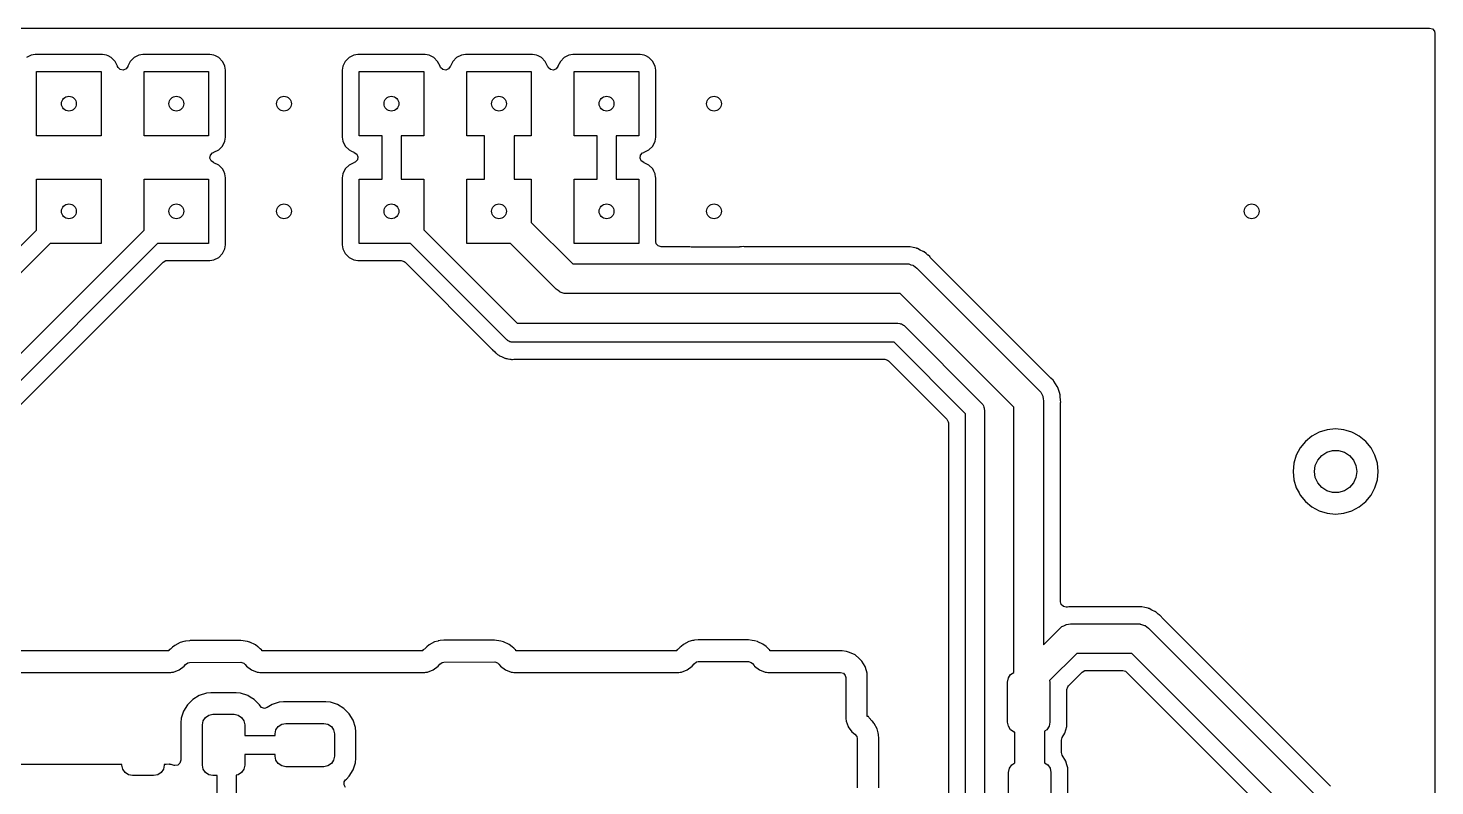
# Model space of a CAD drawing. Extents: x 0.23 to 2.97, y 0.23 to 2.17.
# Drawn here: x 1.662 to 2.97, y 1.466 to 2.17 of the extents above; entities that cross this region are included whole.
import ezdxf

# ---------------------------------------------------------------- set-up
doc = ezdxf.new("R2010")
doc.units = 0
doc.header["$MEASUREMENT"] = 0
doc.layers.add('BLACK', color=7, linetype='CONTINUOUS')

msp = doc.modelspace()

# ---------------------------------------------------------------- linework, layer by layer
at = {"layer": 'BLACK', "linetype": 'CONTINUOUS'}
for p, q in [((0.234665, 2.1703), (2.96533, 2.1703)), ((2.96533, 2.1703), (2.96802, 2.16951)), ((2.96802, 2.16951), (2.96985, 2.1674)), ((2.96985, 2.1674), (2.9703, 2.16533)), ((2.9703, 2.16533), (2.9703, 0.598656)), ((1.66876, 2.14577), (1.66507, 2.14518)), ((1.73124, 2.14577), (1.66876, 2.14577)), ((1.73493, 2.14518), (1.73124, 2.14577)), ((1.73124, 2.14577), (1.73124, 2.14577)), ((1.76876, 2.14577), (1.76507, 2.14518)), ((1.83124, 2.14577), (1.76876, 2.14577)), ((1.83493, 2.14518), (1.83124, 2.14577)), ((1.83124, 2.14577), (1.83124, 2.14577)), ((1.96876, 2.14577), (1.96507, 2.14518)), ((2.03124, 2.14577), (1.96876, 2.14577)), ((2.03493, 2.14518), (2.03124, 2.14577)), ((2.03124, 2.14577), (2.03124, 2.14577)), ((2.06876, 2.14577), (2.06507, 2.14518)), ((2.13124, 2.14577), (2.06876, 2.14577)), ((2.13493, 2.14518), (2.13124, 2.14577)), ((2.13124, 2.14577), (2.13124, 2.14577)), ((2.16876, 2.14577), (2.16507, 2.14518)), ((2.23124, 2.14577), (2.16876, 2.14577)), ((2.23493, 2.14518), (2.23124, 2.14577)), ((2.23124, 2.14577), (2.23124, 2.14577)), ((1.66507, 2.14518), (1.66062, 2.14292)), ((1.7364, 2.14444), (1.73493, 2.14518)), ((1.73938, 2.14292), (1.7364, 2.14444)), ((1.74292, 2.13938), (1.73938, 2.14292)), ((1.74518, 2.13493), (1.74292, 2.13938)), ((1.74528, 2.13463), (1.74518, 2.13493)), ((1.74575, 2.1336), (1.74528, 2.13463)), ((1.74781, 2.13171), (1.74575, 2.1336)), ((1.75472, 2.13463), (1.75314, 2.13232)), ((1.75482, 2.13493), (1.75472, 2.13463)), ((1.75708, 2.13938), (1.75482, 2.13493)), ((1.76062, 2.14292), (1.75708, 2.13938)), ((1.76507, 2.14518), (1.76062, 2.14292)), ((1.8364, 2.14444), (1.83493, 2.14518)), ((1.83938, 2.14292), (1.8364, 2.14444)), ((1.84292, 2.13938), (1.83938, 2.14292)), ((1.84405, 2.13716), (1.84292, 2.13938)), ((1.84518, 2.13493), (1.84405, 2.13716)), ((1.84577, 2.13124), (1.84518, 2.13493)), ((1.95482, 2.13493), (1.95423, 2.13124)), ((1.95708, 2.13938), (1.95482, 2.13493)), ((1.95482, 2.13493), (1.95482, 2.13493)), ((1.96062, 2.14292), (1.95708, 2.13938)), ((1.96507, 2.14518), (1.96062, 2.14292)), ((2.0364, 2.14444), (2.03493, 2.14518)), ((2.03938, 2.14292), (2.0364, 2.14444)), ((2.04292, 2.13938), (2.03938, 2.14292)), ((2.04518, 2.13493), (2.04292, 2.13938)), ((2.04528, 2.13463), (2.04518, 2.13493)), ((2.04575, 2.1336), (2.04528, 2.13463)), ((2.04781, 2.13171), (2.04575, 2.1336)), ((2.05472, 2.13463), (2.05314, 2.13232)), ((2.05482, 2.13493), (2.05472, 2.13463)), ((2.05708, 2.13938), (2.05482, 2.13493)), ((2.06062, 2.14292), (2.05708, 2.13938)), ((2.06507, 2.14518), (2.06062, 2.14292)), ((2.1364, 2.14444), (2.13493, 2.14518)), ((2.13938, 2.14292), (2.1364, 2.14444)), ((2.14292, 2.13938), (2.13938, 2.14292)), ((2.14518, 2.13493), (2.14292, 2.13938)), ((2.14528, 2.13463), (2.14518, 2.13493)), ((2.14575, 2.1336), (2.14528, 2.13463)), ((2.14781, 2.13171), (2.14575, 2.1336)), ((2.15472, 2.13463), (2.15314, 2.13232)), ((2.15482, 2.13493), (2.15472, 2.13463)), ((2.15708, 2.13938), (2.15482, 2.13493)), ((2.16062, 2.14292), (2.15708, 2.13938)), ((2.16507, 2.14518), (2.16062, 2.14292)), ((2.2364, 2.14444), (2.23493, 2.14518)), ((2.23938, 2.14292), (2.2364, 2.14444)), ((2.24292, 2.13938), (2.23938, 2.14292)), ((2.24405, 2.13716), (2.24292, 2.13938)), ((2.24518, 2.13493), (2.24405, 2.13716)), ((2.24577, 2.13124), (2.24518, 2.13493)), ((1.67, 2.07), (1.67, 2.13)), ((1.67, 2.13), (1.73, 2.13)), ((1.73, 2.13), (1.73, 2.07)), ((1.75057, 2.13123), (1.74781, 2.13171)), ((1.75314, 2.13232), (1.75057, 2.13123)), ((1.77, 2.07), (1.77, 2.13)), ((1.77, 2.13), (1.83, 2.13)), ((1.83, 2.13), (1.83, 2.07)), ((1.84577, 2.06876), (1.84577, 2.13124)), ((1.95423, 2.13124), (1.95423, 2.13124)), ((1.95423, 2.13124), (1.95423, 2.06876)), ((1.97, 2.07), (1.97, 2.13)), ((1.97, 2.13), (2.03, 2.13)), ((2.03, 2.13), (2.03, 2.07)), ((2.05057, 2.13123), (2.04781, 2.13171)), ((2.05314, 2.13232), (2.05057, 2.13123)), ((2.07, 2.07), (2.07, 2.13)), ((2.07, 2.13), (2.13, 2.13)), ((2.13, 2.13), (2.13, 2.07)), ((2.15057, 2.13123), (2.14781, 2.13171)), ((2.15314, 2.13232), (2.15057, 2.13123)), ((2.17, 2.07), (2.17, 2.13)), ((2.17, 2.13), (2.23, 2.13)), ((2.23, 2.13), (2.23, 2.07)), ((2.24577, 2.06876), (2.24577, 2.13124)), ((1.73, 2.07), (1.67, 2.07)), ((1.83, 2.07), (1.77, 2.07)), ((1.84518, 2.06507), (1.84577, 2.06876)), ((1.95423, 2.06876), (1.95482, 2.06507)), ((1.99134, 2.07), (1.97, 2.07)), ((1.99134, 2.03), (1.99134, 2.07)), ((2.03, 2.07), (2.00906, 2.07)), ((2.00906, 2.07), (2.00906, 2.03)), ((2.08642, 2.07), (2.07, 2.07)), ((2.08642, 2.03), (2.08642, 2.07)), ((2.13, 2.07), (2.11398, 2.07)), ((2.11398, 2.07), (2.11398, 2.03)), ((2.19134, 2.07), (2.17, 2.07)), ((2.19134, 2.03), (2.19134, 2.07)), ((2.23, 2.07), (2.20906, 2.07)), ((2.20906, 2.07), (2.20906, 2.03)), ((2.24518, 2.06507), (2.24577, 2.06876)), ((1.83171, 2.05219), (1.8336, 2.05425)), ((1.8336, 2.05425), (1.83463, 2.05472)), ((1.83463, 2.05472), (1.83493, 2.05482)), ((1.83493, 2.05482), (1.83938, 2.05708)), ((1.83493, 2.05482), (1.83493, 2.05482)), ((1.83938, 2.05708), (1.84292, 2.06062)), ((1.84292, 2.06062), (1.84518, 2.06507)), ((1.95482, 2.06507), (1.95708, 2.06062)), ((1.95708, 2.06062), (1.96062, 2.05708)), ((1.96062, 2.05708), (1.96288, 2.05593)), ((1.96288, 2.05593), (1.96507, 2.05482)), ((1.96507, 2.05482), (1.96507, 2.05482)), ((1.96507, 2.05482), (1.96537, 2.05472)), ((1.96537, 2.05472), (1.96768, 2.05314)), ((2.23171, 2.05219), (2.2336, 2.05425)), ((2.2336, 2.05425), (2.23463, 2.05472)), ((2.23463, 2.05472), (2.23493, 2.05482)), ((2.23493, 2.05482), (2.23938, 2.05708)), ((2.23493, 2.05482), (2.23493, 2.05482)), ((2.23938, 2.05708), (2.24292, 2.06062)), ((2.24292, 2.06062), (2.24518, 2.06507)), ((1.83123, 2.04943), (1.83171, 2.05219)), ((1.83232, 2.04686), (1.83123, 2.04943)), ((1.83463, 2.04528), (1.83232, 2.04686)), ((1.83493, 2.04518), (1.83463, 2.04528)), ((1.83938, 2.04292), (1.83493, 2.04518)), ((1.84292, 2.03938), (1.83938, 2.04292)), ((1.96062, 2.04292), (1.95708, 2.03938)), ((1.96507, 2.04518), (1.96062, 2.04292)), ((1.96537, 2.04528), (1.96507, 2.04518)), ((1.9664, 2.04575), (1.96537, 2.04528)), ((1.96829, 2.04781), (1.9664, 2.04575)), ((1.96768, 2.05314), (1.96877, 2.05057)), ((1.96877, 2.05057), (1.96829, 2.04781)), ((2.23123, 2.04943), (2.23171, 2.05219)), ((2.23232, 2.04686), (2.23123, 2.04943)), ((2.23463, 2.04528), (2.23232, 2.04686)), ((2.23493, 2.04518), (2.23463, 2.04528)), ((2.23938, 2.04292), (2.23493, 2.04518)), ((2.24292, 2.03938), (2.23938, 2.04292)), ((1.67, 1.98253), (1.67, 2.03)), ((1.67, 2.03), (1.73, 2.03)), ((1.73, 2.03), (1.73, 1.97)), ((1.77, 1.98253), (1.77, 2.03)), ((1.77, 2.03), (1.83, 2.03)), ((1.83, 2.03), (1.83, 1.97)), ((1.84405, 2.03716), (1.84292, 2.03938)), ((1.84518, 2.03493), (1.84405, 2.03716)), ((1.84577, 2.03124), (1.84518, 2.03493)), ((1.84577, 1.96876), (1.84577, 2.03124)), ((1.95482, 2.03493), (1.95423, 2.03124)), ((1.95423, 2.03124), (1.95423, 2.03124)), ((1.95423, 2.03124), (1.95423, 1.96876)), ((1.95708, 2.03938), (1.95482, 2.03493)), ((1.95482, 2.03493), (1.95482, 2.03493)), ((1.97, 1.97), (1.97, 2.03)), ((1.97, 2.03), (1.99134, 2.03)), ((2.00906, 2.03), (2.03, 2.03)), ((2.03, 2.03), (2.03, 1.98272)), ((2.07, 1.97), (2.07, 2.03)), ((2.07, 2.03), (2.08642, 2.03)), ((2.11398, 2.03), (2.13, 2.03)), ((2.13, 2.03), (2.13, 1.98968)), ((2.17, 1.97), (2.17, 2.03)), ((2.17, 2.03), (2.19134, 2.03)), ((2.20906, 2.03), (2.23, 2.03)), ((2.23, 2.03), (2.23, 1.97)), ((2.24405, 2.03716), (2.24292, 2.03938)), ((2.24518, 2.03493), (2.24405, 2.03716)), ((2.24569, 2.03171), (2.24518, 2.03493)), ((2.24577, 2.03124), (2.24569, 2.03171)), ((2.24577, 1.97189), (2.24577, 2.03124)), ((2.13, 1.98968), (2.16871, 1.95097)), ((1.49192, 1.80445), (1.67, 1.98253)), ((1.55348, 1.76601), (1.77, 1.98253)), ((2.03, 1.98272), (2.11687, 1.89586)), ((1.68253, 1.97), (1.50185, 1.78933)), ((1.78253, 1.97), (1.56341, 1.75089)), ((1.73, 1.97), (1.68253, 1.97)), ((1.83, 1.97), (1.78253, 1.97)), ((1.84292, 1.96062), (1.84518, 1.96507)), ((1.84518, 1.96507), (1.84577, 1.96876)), ((1.84577, 1.96876), (1.84577, 1.96876)), ((1.95423, 1.96876), (1.95482, 1.96507)), ((1.95482, 1.96507), (1.95708, 1.96062)), ((2.01767, 1.97), (1.97, 1.97)), ((2.10693, 1.88074), (2.01767, 1.97)), ((2.11071, 1.97), (2.07, 1.97)), ((2.15326, 1.92745), (2.11071, 1.97)), ((2.23, 1.97), (2.17, 1.97)), ((2.24622, 1.96983), (2.24577, 1.97189)), ((2.24805, 1.96772), (2.24622, 1.96983)), ((2.25073, 1.96693), (2.24805, 1.96772)), ((2.27336, 1.96693), (2.25073, 1.96693)), ((2.27638, 1.96702), (2.27336, 1.96693)), ((2.27667, 1.967), (2.27638, 1.96702)), ((2.27638, 1.96702), (2.27638, 1.96702)), ((2.27696, 1.96697), (2.27667, 1.967)), ((2.27667, 1.967), (2.27667, 1.967)), ((2.27725, 1.96693), (2.27696, 1.96697)), ((2.27696, 1.96697), (2.27696, 1.96697)), ((2.2775, 1.96687), (2.27725, 1.96693)), ((2.27865, 1.96674), (2.2775, 1.96687)), ((2.32298, 1.96674), (2.27865, 1.96674)), ((2.3232, 1.96675), (2.32298, 1.96674)), ((2.3233, 1.96676), (2.3232, 1.96675)), ((2.3236, 1.96678), (2.3233, 1.96676)), ((2.32488, 1.96693), (2.3236, 1.96678)), ((2.3252, 1.96693), (2.32488, 1.96693)), ((2.32542, 1.96694), (2.3252, 1.96693)), ((2.32747, 1.96712), (2.32542, 1.96694)), ((2.3284, 1.96699), (2.32747, 1.96712)), ((2.32912, 1.96693), (2.3284, 1.96699)), ((2.47847, 1.96693), (2.32912, 1.96693)), ((2.48149, 1.96702), (2.47847, 1.96693)), ((2.48178, 1.967), (2.48149, 1.96702)), ((2.48149, 1.96702), (2.48149, 1.96702)), ((2.48207, 1.96697), (2.48178, 1.967)), ((2.48178, 1.967), (2.48178, 1.967)), ((2.48235, 1.96693), (2.48207, 1.96697)), ((2.48207, 1.96697), (2.48207, 1.96697)), ((2.48529, 1.96624), (2.48235, 1.96693)), ((2.48826, 1.96562), (2.48529, 1.96624)), ((2.48853, 1.96553), (2.48826, 1.96562)), ((2.48826, 1.96562), (2.48826, 1.96562)), ((2.48826, 1.96562), (2.48826, 1.96562)), ((2.48826, 1.96562), (2.48826, 1.96562)), ((2.4888, 1.96544), (2.48853, 1.96554)), ((2.48853, 1.96554), (2.48853, 1.96553)), ((2.48907, 1.96534), (2.4888, 1.96544)), ((2.4888, 1.96544), (2.4888, 1.96544)), ((2.49178, 1.96398), (2.48907, 1.96534)), ((2.48907, 1.96534), (2.48907, 1.96534)), ((2.48907, 1.96534), (2.48907, 1.96534)), ((2.48907, 1.96534), (2.48907, 1.96534)), ((2.49452, 1.96271), (2.49178, 1.96398)), ((2.49476, 1.96255), (2.49452, 1.96271)), ((2.49501, 1.9624), (2.49476, 1.96256)), ((2.49476, 1.96256), (2.49476, 1.96255)), ((2.49525, 1.96224), (2.49501, 1.9624)), ((2.49501, 1.9624), (2.49501, 1.9624)), ((1.57547, 1.74064), (1.78761, 1.95278)), ((1.78761, 1.95278), (1.79006, 1.95412)), ((1.79006, 1.95412), (1.79111, 1.95423)), ((1.79111, 1.95423), (1.83124, 1.95423)), ((1.83124, 1.95423), (1.83493, 1.95482)), ((1.83124, 1.95423), (1.83124, 1.95423)), ((1.83493, 1.95482), (1.83938, 1.95708)), ((1.83938, 1.95708), (1.84292, 1.96062)), ((1.95708, 1.96062), (1.96062, 1.95708)), ((1.96062, 1.95708), (1.96176, 1.9565)), ((1.96176, 1.9565), (1.96507, 1.95482)), ((1.96507, 1.95482), (1.96876, 1.95423)), ((1.96876, 1.95423), (2.00908, 1.95423)), ((2.00908, 1.95423), (2.01177, 1.95344)), ((2.01177, 1.95344), (2.01259, 1.95278)), ((2.01259, 1.95278), (2.09347, 1.8719)), ((2.16871, 1.95097), (2.22544, 1.95097)), ((2.22544, 1.95097), (2.2266, 1.95117)), ((2.2266, 1.95117), (2.27379, 1.95117)), ((2.27379, 1.95117), (2.27521, 1.95105)), ((2.27521, 1.95105), (2.2755, 1.95106)), ((2.2755, 1.95106), (2.27566, 1.95101)), ((2.27566, 1.95101), (2.27606, 1.95098)), ((2.27606, 1.95098), (2.27608, 1.95097)), ((2.27608, 1.95097), (2.32544, 1.95097)), ((2.32544, 1.95097), (2.3266, 1.95117)), ((2.3266, 1.95117), (2.4789, 1.95117)), ((2.4789, 1.95117), (2.48032, 1.95105)), ((2.48032, 1.95105), (2.4806, 1.95106)), ((2.4806, 1.95106), (2.48077, 1.95101)), ((2.48077, 1.95101), (2.48117, 1.95098)), ((2.48117, 1.95098), (2.48305, 1.95033)), ((2.48305, 1.95033), (2.48495, 1.94977)), ((2.48495, 1.94977), (2.48519, 1.9496)), ((2.48519, 1.9496), (2.48546, 1.9495)), ((2.48546, 1.9495), (2.48703, 1.94828)), ((2.49718, 1.96062), (2.49525, 1.96224)), ((2.49756, 1.9603), (2.49718, 1.96062)), ((2.49858, 1.9595), (2.49756, 1.9603)), ((2.49881, 1.95927), (2.49858, 1.9595)), ((2.49896, 1.95912), (2.49881, 1.95927)), ((2.50054, 1.9578), (2.49896, 1.95912)), ((2.5011, 1.95705), (2.50054, 1.9578)), ((2.50157, 1.9565), (2.5011, 1.95705)), ((2.61319, 1.84488), (2.50157, 1.9565)), ((2.48703, 1.94828), (2.48864, 1.94713)), ((2.48864, 1.94713), (2.60234, 1.83343)), ((2.15488, 1.92629), (2.15326, 1.92745)), ((2.15645, 1.92507), (2.15488, 1.92629)), ((2.15672, 1.92498), (2.15645, 1.92507)), ((2.15695, 1.92481), (2.15672, 1.92498)), ((2.15886, 1.92424), (2.15695, 1.92481)), ((2.16074, 1.9236), (2.15886, 1.92424)), ((2.16114, 1.92357), (2.16074, 1.9236)), ((2.1613, 1.92352), (2.16114, 1.92357)), ((2.16159, 1.92353), (2.1613, 1.92352)), ((2.16301, 1.92341), (2.16159, 1.92353)), ((2.22641, 1.92341), (2.16301, 1.92341)), ((2.22757, 1.92361), (2.22641, 1.92341)), ((2.2717, 1.92361), (2.22757, 1.92361)), ((2.27172, 1.9236), (2.2717, 1.92361)), ((2.27212, 1.92357), (2.27172, 1.9236)), ((2.27228, 1.92352), (2.27212, 1.92357)), ((2.27257, 1.92353), (2.27228, 1.92352)), ((2.27399, 1.92341), (2.27257, 1.92353)), ((2.32641, 1.92341), (2.27399, 1.92341)), ((2.32757, 1.92361), (2.32641, 1.92341)), ((2.47319, 1.92361), (2.32757, 1.92361)), ((2.57882, 1.81798), (2.47319, 1.92361)), ((2.11687, 1.89586), (2.471, 1.89586)), ((2.471, 1.89586), (2.47284, 1.89566)), ((2.47284, 1.89566), (2.47348, 1.89538)), ((2.47348, 1.89538), (2.47417, 1.89527)), ((2.47417, 1.89527), (2.47515, 1.89464)), ((2.47515, 1.89464), (2.47621, 1.89417)), ((2.47621, 1.89417), (2.47668, 1.89365)), ((2.47668, 1.89365), (2.47726, 1.89326)), ((2.47726, 1.89326), (2.54883, 1.8217)), ((2.09347, 1.8719), (2.09386, 1.87141)), ((2.09386, 1.87141), (2.09387, 1.87142)), ((2.09387, 1.87142), (2.09407, 1.87118)), ((2.09407, 1.87118), (2.09407, 1.87118)), ((2.09407, 1.87118), (2.0958, 1.86955)), ((2.10752, 1.88035), (2.10693, 1.88074)), ((2.10799, 1.87983), (2.10752, 1.88035)), ((2.10905, 1.87936), (2.10799, 1.87983)), ((2.11002, 1.87873), (2.10905, 1.87936)), ((2.11071, 1.87862), (2.11002, 1.87873)), ((2.11136, 1.87834), (2.11071, 1.87862)), ((2.1132, 1.87814), (2.11136, 1.87834)), ((2.46733, 1.87814), (2.1132, 1.87814)), ((2.53371, 1.81176), (2.46733, 1.87814)), ((2.0958, 1.86955), (2.09606, 1.86931)), ((2.09606, 1.86931), (2.09688, 1.86849)), ((2.09688, 1.86849), (2.09688, 1.86849)), ((2.09688, 1.86849), (2.09688, 1.86849)), ((2.09688, 1.86849), (2.09709, 1.86833)), ((2.09709, 1.86833), (2.09727, 1.86817)), ((2.09727, 1.86817), (2.09861, 1.86692)), ((2.09861, 1.86692), (2.09914, 1.86663)), ((2.09914, 1.86663), (2.09929, 1.86654)), ((2.09929, 1.86654), (2.09994, 1.86611)), ((2.09994, 1.86611), (2.10056, 1.86563)), ((2.10056, 1.86563), (2.10056, 1.86563)), ((2.10056, 1.86563), (2.10056, 1.86563)), ((2.10056, 1.86563), (2.10224, 1.86491)), ((2.10224, 1.86491), (2.10245, 1.8648)), ((2.10245, 1.8648), (2.10347, 1.86425)), ((2.10347, 1.86425), (2.10406, 1.86392)), ((2.10406, 1.86392), (2.10482, 1.86373)), ((2.10482, 1.86373), (2.10555, 1.86347)), ((2.10555, 1.86347), (2.10581, 1.86336)), ((2.10581, 1.86336), (2.10627, 1.86316)), ((2.10627, 1.86316), (2.10627, 1.86316)), ((2.10627, 1.86316), (2.10627, 1.86316)), ((2.10627, 1.86316), (2.10734, 1.86299)), ((2.10734, 1.86299), (2.10808, 1.86288)), ((2.10808, 1.86288), (2.10831, 1.86283)), ((2.10831, 1.86283), (2.11009, 1.86237)), ((2.11009, 1.86237), (2.11087, 1.86237)), ((2.11087, 1.86237), (2.11164, 1.86231)), ((2.11164, 1.86231), (2.11242, 1.86219)), ((2.11242, 1.86219), (2.11374, 1.86232)), ((2.11374, 1.86232), (2.11424, 1.86236)), ((2.11424, 1.86236), (2.11448, 1.86237)), ((2.11448, 1.86237), (2.45874, 1.86237)), ((2.45874, 1.86237), (2.46143, 1.86159)), ((2.46143, 1.86159), (2.46225, 1.86092)), ((2.46225, 1.86092), (2.51649, 1.80669)), ((2.61539, 1.84281), (2.61319, 1.84488)), ((2.60234, 1.83343), (2.60326, 1.83234)), ((2.60326, 1.83234), (2.60347, 1.83215)), ((2.60347, 1.83215), (2.60355, 1.832)), ((2.60355, 1.832), (2.60381, 1.83169)), ((2.60381, 1.83169), (2.60469, 1.82991)), ((2.61557, 1.84259), (2.61539, 1.84281)), ((2.61576, 1.84237), (2.61557, 1.84259)), ((2.61557, 1.84259), (2.61557, 1.84259)), ((2.61593, 1.84214), (2.61575, 1.84237)), ((2.61575, 1.84237), (2.61576, 1.84237)), ((2.61752, 1.83956), (2.61593, 1.84214)), ((2.61918, 1.83704), (2.61752, 1.83956)), ((2.61931, 1.83678), (2.61918, 1.83704)), ((2.61932, 1.83678), (2.61931, 1.83678)), ((2.61944, 1.83652), (2.61932, 1.83678)), ((2.61956, 1.83626), (2.61944, 1.83652)), ((2.61944, 1.83652), (2.61944, 1.83652)), ((2.62051, 1.83339), (2.61956, 1.83626)), ((2.61956, 1.83626), (2.61956, 1.83626)), ((2.62154, 1.83055), (2.62051, 1.83339)), ((2.54883, 1.8217), (2.55, 1.82026)), ((2.55, 1.82026), (2.55025, 1.8196)), ((2.55025, 1.8196), (2.55066, 1.81904)), ((2.55066, 1.81904), (2.5509, 1.8179)), ((2.60469, 1.82991), (2.60563, 1.82816)), ((2.60563, 1.82816), (2.60568, 1.82788)), ((2.60568, 1.82788), (2.60581, 1.82762)), ((2.60581, 1.82762), (2.60605, 1.82565)), ((2.60605, 1.82565), (2.60638, 1.82369)), ((2.60638, 1.82369), (2.60638, 1.59687)), ((2.62161, 1.83027), (2.62154, 1.83055)), ((2.62154, 1.83055), (2.62154, 1.83055)), ((2.62154, 1.83055), (2.62154, 1.83055)), ((2.62168, 1.82999), (2.62161, 1.83027)), ((2.62161, 1.83027), (2.62161, 1.83027)), ((2.62173, 1.8297), (2.62167, 1.82999)), ((2.62167, 1.82999), (2.62168, 1.82999)), ((2.622, 1.82669), (2.62173, 1.8297)), ((2.62173, 1.8297), (2.62173, 1.8297)), ((2.62215, 1.82541), (2.622, 1.82669)), ((2.62215, 1.82509), (2.62215, 1.82541)), ((2.62216, 1.82487), (2.62215, 1.82509)), ((2.62215, 1.82117), (2.6222, 1.82189)), ((2.62215, 1.758), (2.62215, 1.82117)), ((2.62224, 1.82391), (2.62216, 1.82487)), ((2.6222, 1.82189), (2.62222, 1.82202)), ((2.62222, 1.82202), (2.62233, 1.82282)), ((2.62233, 1.82282), (2.62224, 1.82391)), ((2.51649, 1.80669), (2.51783, 1.80423)), ((2.53371, 1.32924), (2.53371, 1.81176)), ((2.5509, 1.8179), (2.55132, 1.81682)), ((2.55132, 1.81682), (2.55128, 1.81612)), ((2.55128, 1.81612), (2.55143, 1.81543)), ((2.55143, 1.81543), (2.55143, 1.33291)), ((2.57882, 1.57124), (2.57882, 1.81798)), ((2.51783, 1.80423), (2.51794, 1.80318)), ((2.51794, 1.80318), (2.51794, 1.33251)), ((2.86285, 1.79457), (2.85601, 1.79091)), ((2.87028, 1.79682), (2.86285, 1.79457)), ((2.878, 1.79758), (2.87028, 1.79682)), ((2.87028, 1.79682), (2.87028, 1.79682)), ((2.88572, 1.79682), (2.878, 1.79758)), ((2.878, 1.79758), (2.878, 1.79758)), ((2.88787, 1.79617), (2.88572, 1.79682)), ((2.88572, 1.79682), (2.88572, 1.79682)), ((2.88572, 1.79682), (2.88572, 1.79682)), ((2.89315, 1.79457), (2.88787, 1.79617)), ((2.89492, 1.79362), (2.89315, 1.79457)), ((2.89999, 1.79091), (2.89492, 1.79362)), ((2.84509, 1.77999), (2.84143, 1.77315)), ((2.85001, 1.78599), (2.84509, 1.77999)), ((2.85601, 1.79091), (2.85001, 1.78599)), ((2.90599, 1.78599), (2.89999, 1.79091)), ((2.91091, 1.77999), (2.90599, 1.78599)), ((2.91457, 1.77315), (2.91091, 1.77999)), ((2.84143, 1.77315), (2.83918, 1.76572)), ((2.85911, 1.76355), (2.86144, 1.76864)), ((2.86144, 1.76864), (2.86511, 1.77288)), ((2.86511, 1.77288), (2.86982, 1.77591)), ((2.86982, 1.77591), (2.8752, 1.77748)), ((2.8752, 1.77748), (2.8808, 1.77748)), ((2.8808, 1.77748), (2.88618, 1.77591)), ((2.88618, 1.77591), (2.89089, 1.77288)), ((2.89089, 1.77288), (2.89456, 1.76864)), ((2.89456, 1.76864), (2.89689, 1.76355)), ((2.91682, 1.76572), (2.91457, 1.77315)), ((2.62215, 1.6368), (2.62215, 1.758)), ((2.83918, 1.76572), (2.83842, 1.758)), ((2.83842, 1.758), (2.83842, 1.758)), ((2.83842, 1.758), (2.83918, 1.75028)), ((2.83918, 1.76572), (2.83918, 1.76572)), ((2.85831, 1.758), (2.85911, 1.76355)), ((2.85911, 1.75245), (2.85831, 1.758)), ((2.89689, 1.76355), (2.89769, 1.758)), ((2.89769, 1.758), (2.89689, 1.75245)), ((2.91758, 1.758), (2.91682, 1.76572)), ((2.91682, 1.76572), (2.91682, 1.76572)), ((2.91682, 1.76572), (2.91682, 1.76572)), ((2.91682, 1.76572), (2.91682, 1.76572)), ((2.91682, 1.75028), (2.91758, 1.758)), ((2.83918, 1.75028), (2.83918, 1.75028)), ((2.83918, 1.75028), (2.84143, 1.74285)), ((2.84143, 1.74285), (2.84398, 1.73809)), ((2.86144, 1.74736), (2.85911, 1.75245)), ((2.86511, 1.74312), (2.86144, 1.74736)), ((2.86982, 1.74009), (2.86511, 1.74312)), ((2.8752, 1.73852), (2.86982, 1.74009)), ((2.88618, 1.74009), (2.8808, 1.73852)), ((2.89089, 1.74312), (2.88618, 1.74009)), ((2.89456, 1.74736), (2.89089, 1.74312)), ((2.89689, 1.75245), (2.89456, 1.74736)), ((2.91091, 1.73601), (2.91457, 1.74285)), ((2.91457, 1.74285), (2.91682, 1.75028)), ((2.84398, 1.73809), (2.84509, 1.73601)), ((2.84509, 1.73601), (2.85001, 1.73001)), ((2.85001, 1.73001), (2.85601, 1.72509)), ((2.8808, 1.73852), (2.8752, 1.73852)), ((2.89999, 1.72509), (2.90599, 1.73001)), ((2.90599, 1.73001), (2.91091, 1.73601)), ((2.85601, 1.72509), (2.86285, 1.72143)), ((2.86285, 1.72143), (2.87028, 1.71918)), ((2.87028, 1.71918), (2.87028, 1.71918)), ((2.87028, 1.71918), (2.87028, 1.71918)), ((2.87028, 1.71918), (2.878, 1.71842)), ((2.878, 1.71842), (2.88572, 1.71918)), ((2.878, 1.71842), (2.878, 1.71842)), ((2.878, 1.71842), (2.878, 1.71842)), ((2.88572, 1.71918), (2.89315, 1.72143)), ((2.88572, 1.71918), (2.88572, 1.71918)), ((2.88572, 1.71918), (2.88572, 1.71918)), ((2.88572, 1.71918), (2.88572, 1.71918)), ((2.89315, 1.72143), (2.89999, 1.72509)), ((2.62279, 1.63435), (2.62215, 1.6368)), ((2.6248, 1.63241), (2.62279, 1.63435)), ((2.62754, 1.63186), (2.6248, 1.63241)), ((2.62854, 1.63194), (2.62754, 1.63186)), ((2.62982, 1.63209), (2.62854, 1.63194)), ((2.63014, 1.63209), (2.62982, 1.63209)), ((2.63036, 1.6321), (2.63014, 1.63209)), ((2.6324, 1.63228), (2.63036, 1.6321)), ((2.63333, 1.63215), (2.6324, 1.63228)), ((2.63405, 1.63209), (2.63333, 1.63215)), ((2.69391, 1.63209), (2.63405, 1.63209)), ((2.69694, 1.63218), (2.69391, 1.63209)), ((2.69722, 1.63216), (2.69694, 1.63218)), ((2.69694, 1.63218), (2.69694, 1.63218)), ((2.69751, 1.63213), (2.69722, 1.63216)), ((2.69722, 1.63216), (2.69722, 1.63216)), ((2.6978, 1.63209), (2.69751, 1.63213)), ((2.69751, 1.63213), (2.69751, 1.63213)), ((2.70074, 1.6314), (2.6978, 1.63209)), ((2.7037, 1.63079), (2.70074, 1.6314)), ((2.70397, 1.63069), (2.7037, 1.63079)), ((2.7037, 1.63079), (2.7037, 1.63079)), ((2.7037, 1.63079), (2.7037, 1.63079)), ((2.7037, 1.63079), (2.7037, 1.63079)), ((2.70425, 1.6306), (2.70397, 1.6307)), ((2.70397, 1.6307), (2.70397, 1.63069)), ((2.70452, 1.6305), (2.70425, 1.6306)), ((2.70425, 1.6306), (2.70425, 1.6306)), ((2.70722, 1.62914), (2.70452, 1.6305)), ((2.70452, 1.6305), (2.70452, 1.6305)), ((2.70452, 1.6305), (2.70452, 1.6305)), ((2.70452, 1.6305), (2.70452, 1.6305)), ((2.70996, 1.62787), (2.70722, 1.62914)), ((2.71021, 1.62772), (2.70996, 1.62787)), ((2.71045, 1.62756), (2.71021, 1.62772)), ((2.71021, 1.62772), (2.71021, 1.62772)), ((2.71069, 1.6274), (2.71045, 1.62756)), ((2.71045, 1.62756), (2.71045, 1.62756)), ((2.71301, 1.62546), (2.71069, 1.6274)), ((2.71402, 1.62466), (2.71301, 1.62546)), ((2.71425, 1.62443), (2.71402, 1.62466)), ((2.71441, 1.62428), (2.71425, 1.62443)), ((2.71598, 1.62296), (2.71441, 1.62428)), ((2.71654, 1.62221), (2.71598, 1.62296)), ((2.71701, 1.62166), (2.71654, 1.62221)), ((2.60638, 1.59687), (2.6218, 1.61229)), ((2.6218, 1.61229), (2.62288, 1.61321)), ((2.62288, 1.61321), (2.62308, 1.61342)), ((2.62308, 1.61342), (2.62323, 1.6135)), ((2.62323, 1.6135), (2.62353, 1.61376)), ((2.62353, 1.61376), (2.62532, 1.61463)), ((2.62532, 1.61463), (2.62707, 1.61558)), ((2.62707, 1.61558), (2.62735, 1.61563)), ((2.62735, 1.61563), (2.62761, 1.61575)), ((2.62761, 1.61575), (2.62958, 1.616)), ((2.62958, 1.616), (2.63154, 1.61633)), ((2.63154, 1.61633), (2.69434, 1.61633)), ((2.69434, 1.61633), (2.69576, 1.61621)), ((2.69576, 1.61621), (2.69605, 1.61622)), ((2.69605, 1.61622), (2.69621, 1.61617)), ((2.69621, 1.61617), (2.69661, 1.61614)), ((2.69661, 1.61614), (2.69849, 1.61549)), ((2.69849, 1.61549), (2.70039, 1.61493)), ((2.70039, 1.61493), (2.70063, 1.61476)), ((2.70063, 1.61476), (2.7009, 1.61467)), ((2.7009, 1.61467), (2.70247, 1.61345)), ((2.70247, 1.61345), (2.70409, 1.61229)), ((2.70409, 1.61229), (2.86002, 1.45636)), ((2.87086, 1.46781), (2.71701, 1.62166)), ((1.79853, 1.59636), (1.79638, 1.59476)), ((1.80358, 1.59912), (1.79853, 1.59636)), ((1.80704, 1.60007), (1.80358, 1.59912)), ((1.80358, 1.59912), (1.80358, 1.59912)), ((1.80358, 1.59912), (1.80358, 1.59912)), ((1.80842, 1.60032), (1.80704, 1.60007)), ((1.80874, 1.60038), (1.80842, 1.60032)), ((1.81231, 1.6007), (1.80874, 1.60038)), ((1.80874, 1.60038), (1.80874, 1.60038)), ((1.81294, 1.60071), (1.81231, 1.6007)), ((1.86, 1.60078), (1.81294, 1.60071)), ((1.86196, 1.6005), (1.86, 1.60078)), ((1.86, 1.60078), (1.86, 1.60078)), ((1.86, 1.60078), (1.86, 1.60078)), ((1.86587, 1.59994), (1.86196, 1.6005)), ((1.86613, 1.59984), (1.86587, 1.59994)), ((1.86795, 1.59931), (1.86613, 1.59984)), ((1.86834, 1.5992), (1.86795, 1.59931)), ((1.87358, 1.59681), (1.86834, 1.5992)), ((1.86834, 1.5992), (1.86834, 1.5992)), ((1.87582, 1.59507), (1.87358, 1.59681)), ((2.03501, 1.59672), (2.03281, 1.59507)), ((2.04007, 1.59948), (2.03501, 1.59672)), ((2.04335, 1.60038), (2.04007, 1.59948)), ((2.04353, 1.60043), (2.04335, 1.60038)), ((2.04522, 1.60074), (2.04353, 1.60043)), ((2.0488, 1.60106), (2.04522, 1.60074)), ((2.04942, 1.60106), (2.0488, 1.60106)), ((2.09595, 1.60113), (2.04942, 1.60106)), ((2.10165, 1.60032), (2.09595, 1.60113)), ((2.10429, 1.59955), (2.10165, 1.60032)), ((2.10165, 1.60032), (2.10165, 1.60032)), ((2.10953, 1.59717), (2.10429, 1.59955)), ((2.11239, 1.59495), (2.10953, 1.59717)), ((2.2715, 1.59708), (2.2693, 1.59543)), ((2.27655, 1.59984), (2.2715, 1.59708)), ((2.28001, 1.60079), (2.27655, 1.59984)), ((2.28086, 1.60094), (2.28001, 1.60079)), ((2.28001, 1.60079), (2.28001, 1.60079)), ((2.28171, 1.60109), (2.28086, 1.60094)), ((2.28529, 1.60142), (2.28171, 1.60109)), ((2.28583, 1.60142), (2.28529, 1.60142)), ((2.33191, 1.60149), (2.28583, 1.60142)), ((2.33531, 1.60101), (2.33191, 1.60149)), ((2.33191, 1.60149), (2.33191, 1.60149)), ((2.33191, 1.60149), (2.33191, 1.60149)), ((2.33761, 1.60068), (2.33531, 1.60101)), ((2.34025, 1.59991), (2.33761, 1.60068)), ((2.34085, 1.59963), (2.34025, 1.59991)), ((2.34025, 1.59991), (2.34025, 1.59991)), ((2.34025, 1.59991), (2.34025, 1.59991)), ((2.34548, 1.59753), (2.34085, 1.59963)), ((2.34834, 1.59531), (2.34548, 1.59753)), ((1.79291, 1.5912), (1.64331, 1.5912)), ((1.79446, 1.59285), (1.79291, 1.592)), ((1.79291, 1.592), (1.79291, 1.5912)), ((1.79632, 1.59472), (1.79446, 1.59285)), ((1.79634, 1.59473), (1.79632, 1.59472)), ((1.79638, 1.59476), (1.79634, 1.59473)), ((1.87644, 1.5946), (1.87582, 1.59507)), ((1.87771, 1.59341), (1.87644, 1.5946)), ((1.87644, 1.5946), (1.87644, 1.5946)), ((1.87644, 1.5946), (1.87644, 1.5946)), ((1.87805, 1.59304), (1.87771, 1.59341)), ((1.87905, 1.59218), (1.87805, 1.59304)), ((1.87953, 1.59204), (1.87905, 1.59218)), ((1.87953, 1.5912), (1.87953, 1.59204)), ((2.02913, 1.5912), (1.87953, 1.5912)), ((2.03059, 1.59285), (2.02913, 1.59205)), ((2.02913, 1.59205), (2.02913, 1.5912)), ((2.03214, 1.5944), (2.03059, 1.59285)), ((2.03281, 1.59507), (2.03214, 1.5944)), ((2.03281, 1.59507), (2.03281, 1.59507)), ((2.11367, 1.59377), (2.11239, 1.59495)), ((2.11239, 1.59495), (2.11239, 1.59495)), ((2.11432, 1.59304), (2.11367, 1.59377)), ((2.11533, 1.59218), (2.11432, 1.59304)), ((2.11575, 1.59206), (2.11533, 1.59218)), ((2.11575, 1.5912), (2.11575, 1.59206)), ((2.26535, 1.5912), (2.11575, 1.5912)), ((2.26672, 1.59285), (2.26535, 1.5921)), ((2.26535, 1.5921), (2.26535, 1.5912)), ((2.26863, 1.59476), (2.26672, 1.59285)), ((2.2693, 1.59543), (2.26863, 1.59476)), ((2.2693, 1.59543), (2.2693, 1.59543)), ((2.34962, 1.59412), (2.34834, 1.59531)), ((2.34834, 1.59531), (2.34834, 1.59531)), ((2.35059, 1.59304), (2.34962, 1.59412)), ((2.3516, 1.59218), (2.35059, 1.59304)), ((2.35197, 1.59207), (2.3516, 1.59218)), ((2.35197, 1.5912), (2.35197, 1.59207)), ((2.41899, 1.5912), (2.35197, 1.5912)), ((2.42331, 1.59057), (2.41899, 1.5912)), ((2.42595, 1.5898), (2.42331, 1.59057)), ((2.42331, 1.59057), (2.42331, 1.59057)), ((2.42331, 1.59057), (2.42331, 1.59057)), ((2.43119, 1.58741), (2.42595, 1.5898)), ((2.43488, 1.58421), (2.43119, 1.58741)), ((2.43554, 1.58364), (2.43488, 1.58421)), ((2.43734, 1.58156), (2.43554, 1.58364)), ((2.63725, 1.58877), (2.61203, 1.56355)), ((2.68863, 1.58877), (2.63725, 1.58877)), ((2.8365, 1.44091), (2.68863, 1.58877)), ((1.64139, 1.57118), (1.79483, 1.57118)), ((1.79483, 1.57118), (1.79589, 1.57129)), ((1.79483, 1.57118), (1.79483, 1.57118)), ((1.79589, 1.57129), (1.79721, 1.57143)), ((1.79721, 1.57143), (1.80261, 1.57345)), ((1.80261, 1.57345), (1.80722, 1.5769)), ((1.80722, 1.5769), (1.80844, 1.57853)), ((1.80844, 1.57853), (1.81064, 1.58018)), ((1.81064, 1.58018), (1.81234, 1.58049)), ((1.81234, 1.58049), (1.86003, 1.58056)), ((1.86003, 1.58056), (1.86267, 1.57979)), ((1.86267, 1.57979), (1.86395, 1.5786)), ((1.86395, 1.5786), (1.86523, 1.5769)), ((1.86523, 1.5769), (1.86523, 1.5769)), ((1.86523, 1.5769), (1.86523, 1.5769)), ((1.86523, 1.5769), (1.86983, 1.57345)), ((1.86983, 1.57345), (1.87523, 1.57143)), ((1.87523, 1.57143), (1.8763, 1.57132)), ((1.8763, 1.57132), (1.87761, 1.57118)), ((1.87761, 1.57118), (1.87761, 1.57118)), ((1.87761, 1.57118), (2.03105, 1.57118)), ((2.03105, 1.57118), (2.03211, 1.57129)), ((2.03105, 1.57118), (2.03105, 1.57118)), ((2.03211, 1.57129), (2.03343, 1.57143)), ((2.03343, 1.57143), (2.03883, 1.57345)), ((2.03883, 1.57345), (2.04344, 1.5769)), ((2.04344, 1.5769), (2.04493, 1.57889)), ((2.04493, 1.57889), (2.04713, 1.58054)), ((2.04713, 1.58054), (2.04883, 1.58085)), ((2.04883, 1.58085), (2.09599, 1.58092)), ((2.09599, 1.58092), (2.09863, 1.58015)), ((2.09863, 1.58015), (2.0999, 1.57896)), ((2.0999, 1.57896), (2.10145, 1.5769)), ((2.10145, 1.5769), (2.10605, 1.57345)), ((2.10605, 1.57345), (2.11145, 1.57143)), ((2.11145, 1.57143), (2.11252, 1.57132)), ((2.11252, 1.57132), (2.11383, 1.57118)), ((2.11383, 1.57118), (2.11383, 1.57118)), ((2.11383, 1.57118), (2.26727, 1.57118)), ((2.26727, 1.57118), (2.26833, 1.57129)), ((2.26727, 1.57118), (2.26727, 1.57118)), ((2.26833, 1.57129), (2.26965, 1.57143)), ((2.26965, 1.57143), (2.27505, 1.57345)), ((2.27505, 1.57345), (2.27966, 1.5769)), ((2.27966, 1.5769), (2.28142, 1.57925)), ((2.28142, 1.57925), (2.28362, 1.58089)), ((2.28362, 1.58089), (2.28532, 1.5812)), ((2.28532, 1.5812), (2.33194, 1.58127)), ((2.33194, 1.58127), (2.33458, 1.5805)), ((2.33458, 1.5805), (2.33585, 1.57932)), ((2.33585, 1.57932), (2.33719, 1.57754)), ((2.33719, 1.57754), (2.33767, 1.5769)), ((2.33767, 1.5769), (2.34228, 1.57345)), ((2.34228, 1.57345), (2.34767, 1.57143)), ((2.34767, 1.57143), (2.34874, 1.57132)), ((2.34874, 1.57132), (2.35005, 1.57118)), ((2.35005, 1.57118), (2.35005, 1.57118)), ((2.35005, 1.57118), (2.41762, 1.57118)), ((2.41762, 1.57118), (2.42026, 1.5704)), ((2.42026, 1.5704), (2.42206, 1.56832)), ((2.44045, 1.57672), (2.43734, 1.58156)), ((2.43734, 1.58156), (2.43734, 1.58156)), ((2.43734, 1.58156), (2.43734, 1.58156)), ((2.43734, 1.58156), (2.43734, 1.58156)), ((2.44181, 1.57262), (2.44045, 1.57672)), ((2.44225, 1.57059), (2.44181, 1.57262)), ((2.44252, 1.56813), (2.44225, 1.57059)), ((2.5758, 1.56922), (2.57882, 1.57124)), ((2.6295, 1.55873), (2.64233, 1.57155)), ((2.64233, 1.57155), (2.64478, 1.57289)), ((2.64478, 1.57289), (2.64583, 1.573)), ((2.64583, 1.573), (2.68005, 1.573)), ((2.68005, 1.573), (2.68273, 1.57221)), ((2.68273, 1.57221), (2.68356, 1.57155)), ((2.68356, 1.57155), (2.81928, 1.43583)), ((2.42206, 1.56832), (2.4225, 1.5663)), ((2.4225, 1.5663), (2.4225, 1.52826)), ((2.44252, 1.53017), (2.44252, 1.56813)), ((2.57291, 1.56226), (2.57366, 1.56603)), ((2.57291, 1.52486), (2.57291, 1.56226)), ((2.57366, 1.56603), (2.5758, 1.56922)), ((2.61203, 1.56355), (2.61228, 1.56226)), ((2.61228, 1.56226), (2.61228, 1.52486)), ((2.62805, 1.55522), (2.62884, 1.5579)), ((2.62884, 1.5579), (2.6295, 1.55873)), ((1.81532, 1.54601), (1.81038, 1.54107)), ((1.82126, 1.54967), (1.81532, 1.54601)), ((1.82789, 1.55187), (1.82126, 1.54967)), ((1.82126, 1.54967), (1.82126, 1.54967)), ((1.83198, 1.55229), (1.82789, 1.55187)), ((1.85564, 1.55229), (1.83198, 1.55229)), ((1.83198, 1.55229), (1.83198, 1.55229)), ((1.85973, 1.55187), (1.85564, 1.55229)), ((1.86636, 1.54967), (1.85973, 1.55187)), ((1.86861, 1.54829), (1.86636, 1.54967)), ((1.86636, 1.54967), (1.86636, 1.54967)), ((1.8723, 1.54601), (1.86861, 1.54829)), ((1.87724, 1.54107), (1.8723, 1.54601)), ((1.8723, 1.54601), (1.8723, 1.54601)), ((1.8997, 1.54385), (1.89561, 1.54343)), ((1.93912, 1.54385), (1.8997, 1.54385)), ((1.8997, 1.54385), (1.8997, 1.54385)), ((1.94321, 1.54343), (1.93912, 1.54385)), ((2.62805, 1.52227), (2.62805, 1.55522)), ((1.80672, 1.53513), (1.80452, 1.52851)), ((1.81038, 1.54107), (1.80672, 1.53513)), ((1.80672, 1.53513), (1.80672, 1.53513)), ((1.82701, 1.52938), (1.8302, 1.53152)), ((1.8302, 1.53152), (1.83397, 1.53227)), ((1.83397, 1.53227), (1.85365, 1.53227)), ((1.85365, 1.53227), (1.85742, 1.53152)), ((1.85742, 1.53152), (1.86061, 1.52938)), ((1.87784, 1.54009), (1.87724, 1.54107)), ((1.87928, 1.5386), (1.87784, 1.54009)), ((1.88191, 1.53778), (1.87928, 1.5386)), ((1.88456, 1.5385), (1.88191, 1.53778)), ((1.88899, 1.54123), (1.88456, 1.5385)), ((1.89561, 1.54343), (1.88899, 1.54123)), ((1.88899, 1.54123), (1.88899, 1.54123)), ((1.94983, 1.54123), (1.94321, 1.54343)), ((1.95577, 1.53757), (1.94983, 1.54123)), ((1.94983, 1.54123), (1.94983, 1.54123)), ((1.96071, 1.53263), (1.95577, 1.53757)), ((1.96437, 1.52669), (1.96071, 1.53263)), ((1.80452, 1.52851), (1.80411, 1.52442)), ((1.80411, 1.52442), (1.80411, 1.4895)), ((1.82413, 1.52243), (1.82488, 1.52619)), ((1.82413, 1.48502), (1.82413, 1.52243)), ((1.82488, 1.52619), (1.82701, 1.52938)), ((1.86061, 1.52938), (1.86275, 1.52619)), ((1.86275, 1.52619), (1.8635, 1.52243)), ((1.8635, 1.52243), (1.8635, 1.51251)), ((1.89185, 1.51398), (1.8926, 1.51775)), ((1.8926, 1.51775), (1.89473, 1.52094)), ((1.89473, 1.52094), (1.89793, 1.52308)), ((1.89793, 1.52308), (1.90169, 1.52383)), ((1.90169, 1.52383), (1.93713, 1.52383)), ((1.93713, 1.52383), (1.94089, 1.52308)), ((1.94089, 1.52308), (1.94409, 1.52094)), ((1.94409, 1.52094), (1.94622, 1.51775)), ((1.94622, 1.51775), (1.94697, 1.51398)), ((1.96657, 1.52006), (1.96437, 1.52669)), ((1.96699, 1.51597), (1.96657, 1.52006)), ((2.4225, 1.52826), (2.42276, 1.52587)), ((2.42276, 1.52587), (2.42276, 1.52587)), ((2.42276, 1.52587), (2.42465, 1.52081)), ((2.42465, 1.52081), (2.42477, 1.52048)), ((2.42477, 1.52048), (2.42814, 1.51597)), ((2.44349, 1.53017), (2.44252, 1.53017)), ((2.44417, 1.52893), (2.44349, 1.53017)), ((2.44684, 1.52626), (2.44417, 1.52893)), ((2.44723, 1.52587), (2.44684, 1.52626)), ((2.44854, 1.52412), (2.44723, 1.52587)), ((2.44723, 1.52587), (2.44723, 1.52587)), ((2.44888, 1.52367), (2.44854, 1.52412)), ((2.45163, 1.51862), (2.44888, 1.52367)), ((2.45259, 1.51514), (2.45163, 1.51862)), ((2.57366, 1.52109), (2.57291, 1.52486)), ((2.5758, 1.5179), (2.57366, 1.52109)), ((2.57899, 1.51576), (2.5758, 1.5179)), ((2.6094, 1.5179), (2.60738, 1.51655)), ((2.61153, 1.52109), (2.6094, 1.5179)), ((2.61228, 1.52486), (2.61153, 1.52109)), ((2.62613, 1.51461), (2.62794, 1.52082)), ((2.62794, 1.52082), (2.62805, 1.52227)), ((1.8635, 1.51251), (1.89185, 1.51251)), ((1.89185, 1.51251), (1.89185, 1.51398)), ((1.94697, 1.51398), (1.94697, 1.49331)), ((1.96699, 1.49133), (1.96699, 1.51597)), ((2.42814, 1.51597), (2.42822, 1.51587)), ((2.42822, 1.51587), (2.43104, 1.51376)), ((2.43104, 1.51376), (2.43269, 1.51155)), ((2.43269, 1.51155), (2.433, 1.50985)), ((2.433, 1.50985), (2.433, 1.46388)), ((2.4529, 1.51344), (2.45259, 1.51514)), ((2.45322, 1.50985), (2.4529, 1.51344)), ((2.45322, 1.46388), (2.45322, 1.50985)), ((2.57982, 1.5156), (2.57899, 1.51576)), ((2.57982, 1.48724), (2.57982, 1.5156)), ((2.60738, 1.51655), (2.60738, 1.48724)), ((2.62315, 1.5082), (2.62384, 1.51073)), ((2.62315, 1.49661), (2.62315, 1.5082)), ((2.62384, 1.51073), (2.62613, 1.51461)), ((1.89185, 1.49479), (1.8635, 1.49479)), ((1.8635, 1.49479), (1.8635, 1.48502)), ((1.89185, 1.49331), (1.89185, 1.49479)), ((1.8926, 1.48955), (1.89185, 1.49331)), ((1.94697, 1.49331), (1.94622, 1.48955)), ((1.96657, 1.48724), (1.96699, 1.49133)), ((2.62384, 1.49408), (2.62315, 1.49661)), ((2.6271, 1.48857), (2.62384, 1.49408)), ((1.74932, 1.48565), (1.58762, 1.48565)), ((1.74932, 1.48502), (1.74932, 1.48565)), ((1.75007, 1.48126), (1.74932, 1.48502)), ((1.75221, 1.47806), (1.75007, 1.48126)), ((1.78794, 1.48126), (1.78581, 1.47806)), ((1.78869, 1.48502), (1.78794, 1.48126)), ((1.79034, 1.48565), (1.78869, 1.48565)), ((1.78869, 1.48565), (1.78869, 1.48502)), ((1.79329, 1.48574), (1.79034, 1.48565)), ((1.79357, 1.48571), (1.79329, 1.48574)), ((1.79385, 1.48569), (1.79357, 1.48572)), ((1.79357, 1.48572), (1.79357, 1.48571)), ((1.79413, 1.48565), (1.79385, 1.48569)), ((1.79385, 1.48569), (1.79385, 1.48569)), ((1.79512, 1.48542), (1.79413, 1.48565)), ((1.79701, 1.48497), (1.79512, 1.48542)), ((1.798, 1.48477), (1.79701, 1.48497)), ((1.79824, 1.48472), (1.798, 1.48477)), ((1.79853, 1.48467), (1.79824, 1.48472)), ((1.80125, 1.48506), (1.79853, 1.48467)), ((1.80333, 1.48686), (1.80125, 1.48506)), ((1.80411, 1.4895), (1.80333, 1.48686)), ((1.82488, 1.48126), (1.82413, 1.48502)), ((1.82701, 1.47806), (1.82488, 1.48126)), ((1.86275, 1.48126), (1.86061, 1.47806)), ((1.8635, 1.48502), (1.86275, 1.48126)), ((1.89473, 1.48636), (1.8926, 1.48955)), ((1.89793, 1.48422), (1.89473, 1.48636)), ((1.90169, 1.48347), (1.89793, 1.48422)), ((1.93713, 1.48347), (1.90169, 1.48347)), ((1.94089, 1.48422), (1.93713, 1.48347)), ((1.94409, 1.48636), (1.94089, 1.48422)), ((1.94622, 1.48955), (1.94409, 1.48636)), ((1.96071, 1.47467), (1.96437, 1.48061)), ((1.96437, 1.48061), (1.96657, 1.48724)), ((2.57391, 1.47826), (2.57466, 1.48203)), ((2.57391, 1.44086), (2.57391, 1.47826)), ((2.57466, 1.48203), (2.5768, 1.48522)), ((2.5768, 1.48522), (2.57982, 1.48724)), ((2.60738, 1.48724), (2.6104, 1.48522)), ((2.6104, 1.48522), (2.61253, 1.48203)), ((2.61253, 1.48203), (2.61328, 1.47826)), ((2.61328, 1.47826), (2.61328, 1.44086)), ((2.62713, 1.48851), (2.6271, 1.48857)), ((2.6281, 1.48518), (2.62713, 1.48851)), ((2.62894, 1.4823), (2.6281, 1.48518)), ((2.62905, 1.48085), (2.62894, 1.4823)), ((2.62894, 1.4823), (2.62894, 1.4823)), ((2.62905, 1.43827), (2.62905, 1.48085)), ((1.7554, 1.47593), (1.75221, 1.47806)), ((1.75917, 1.47518), (1.7554, 1.47593)), ((1.77885, 1.47518), (1.75917, 1.47518)), ((1.78262, 1.47593), (1.77885, 1.47518)), ((1.78581, 1.47806), (1.78262, 1.47593)), ((1.8302, 1.47593), (1.82701, 1.47806)), ((1.83397, 1.47518), (1.8302, 1.47593)), ((1.83795, 1.47518), (1.83397, 1.47518)), ((1.83795, 1.43842), (1.83795, 1.47518)), ((1.85742, 1.47593), (1.85567, 1.47558)), ((1.85567, 1.47558), (1.85567, 1.43842)), ((1.86061, 1.47806), (1.85742, 1.47593)), ((1.9559, 1.46669), (1.9561, 1.46943)), ((1.95722, 1.46427), (1.9559, 1.46669)), ((1.9561, 1.46943), (1.95722, 1.47118)), ((1.95722, 1.47118), (1.95809, 1.47204)), ((1.95809, 1.47204), (1.96071, 1.47467)), ((2.87306, 1.46574), (2.87086, 1.46781)), ((2.87325, 1.46551), (2.87306, 1.46574))]:
    msp.add_line(p, q, dxfattribs=at)
at = {"layer": 'BLACK'}
for centre in [(1.7, 2.1), (1.8, 2.1), (1.9, 2.1), (2, 2.1), (2.1, 2.1), (2.2, 2.1), (2.3, 2.1), (1.7, 2), (1.8, 2), (1.9, 2), (2, 2), (2.1, 2), (2.2, 2), (2.3, 2), (2.8, 2)]:
    msp.add_circle(centre, 0.00689, dxfattribs=at)

doc.saveas('drawing.dxf')
